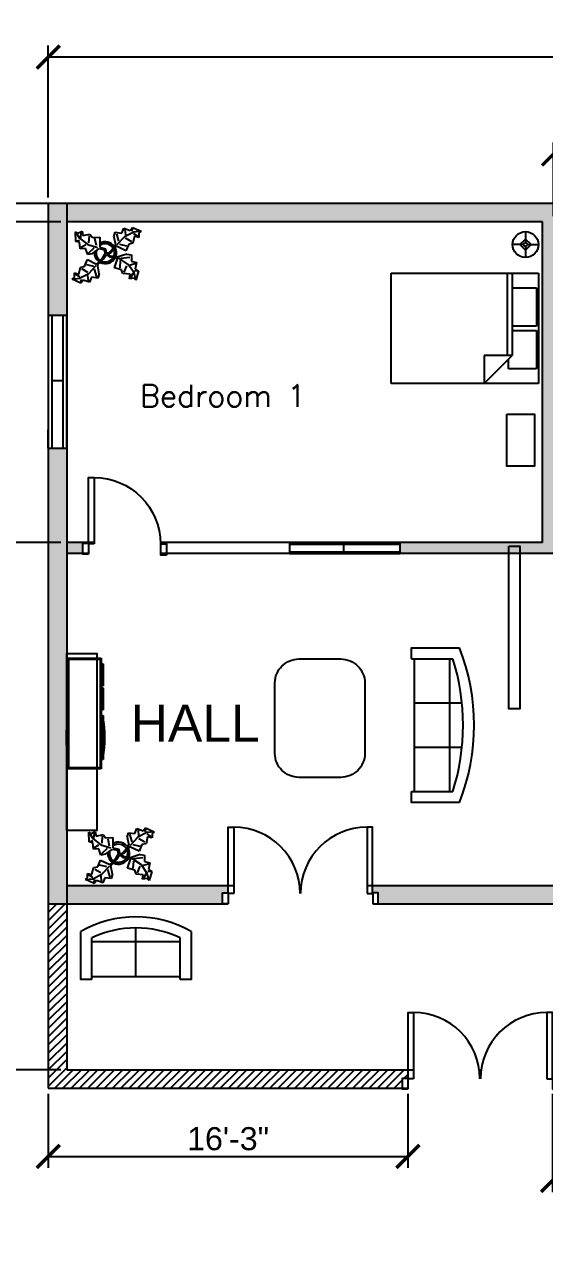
# Model space of a CAD drawing. Header units: inches. Extents: x 2081 to 3216, y 2050 to 2722.
# Drawn here: x 2465 to 2747, y 2061 to 2722 of the extents above; entities that cross this region are included whole.
import ezdxf

# ---------------------------------------------------------------- set-up
doc = ezdxf.new("R2010")
doc.units = ezdxf.units.IN
for name, color, linetype in [('Blocks', 51, 'Continuous'), ('Dim', 11, 'Continuous'), ('Door', 6, 'Continuous'), ('Hatches', 3, 'Continuous'), ('Text', 2, 'Continuous'), ('Window', 30, 'Continuous')]:
    doc.layers.add(name, color=color, linetype=linetype)
doc.styles.add('Annotative', font='arial.ttf')
doc.styles.get("Standard").update_dxf_attribs({"font": 'arial.ttf'})
doc.dimstyles.new('Dim', dxfattribs={"dimscale": 5, "dimtxt": 2.5, "dimasz": 2.5, "dimexe": 1.25, "dimexo": 0.625, "dimtad": 1, "dimlunit": 4, "dimtxsty": 'Standard', "dimblk": 'ARCHTICK', "dimcen": 2.5, "dimadec": 0, "dimazin": 0, "dimtfac": 1, "dimtmove": 0, "dimatfit": 3, "dimfxl": 1, "dimarcsym": 0})

# ---------------------------------------------------------------- blocks, each defined once
blk = doc.blocks.new('door2')
at = {"layer": 'Door'}
for points in [[(-78.4, 5.61), (-81.4, 5.61), (-81.4, 41.61), (-78.4, 41.61)], [(-6.09, 5.61), (-3.09, 5.61), (-3.09, 41.61), (-6.09, 41.61)], [(-81.49, 0), (-84.49, 0), (-84.49, 6), (-81.49, 6)], [(-81.49, 0), (-84.49, 0), (-84.49, 6), (-81.49, 6)], [(-3, 0), (0, 0), (0, 6), (-3, 6)], [(-3, 0), (0, 0), (0, 6), (-3, 6)]]:
    blk.add_lwpolyline(points, close=True, dxfattribs=at)
for centre, start, end in [((-78.4, 5.61), 0, 90), ((-6.09, 5.61), 90, 180)]:
    blk.add_arc(centre, 36, start, end, dxfattribs=at)
blk = doc.blocks.new('door')
at = {"layer": 'Door'}
for points in [[(-6.09, 5.61), (-3.09, 5.61), (-3.09, 41.61), (-6.09, 41.61)], [(-45.24, -0.39), (-42.24, -0.39), (-42.24, 5.61), (-45.24, 5.61)], [(-3, 0), (0, 0), (0, 6), (-3, 6)], [(-3, 0), (0, 0), (0, 6), (-3, 6)]]:
    blk.add_lwpolyline(points, close=True, dxfattribs=at)
blk.add_arc((-6.09, 5.61), 36, 90, 180, dxfattribs=at)
blk = doc.blocks.new('Bed - Queen')
at = {"linetype": 'Continuous'}
for p, q in [((0, -80.00003), (0, 0)), ((0, 0), (59.99999, 0)), ((59.99999, 0), (59.99999, -80.00003)), ((7.99999, -1.2), (28.79998, -1.2)), ((7.99999, -14.4), (7.99999, -1.2)), ((28.79998, -1.2), (28.79998, -14.4)), ((31.19999, -1.2), (51.99999, -1.2)), ((31.19999, -14.4), (31.19999, -1.2)), ((51.99999, -1.2), (51.99999, -16.4)), ((0, -14.4), (44.8, -14.4)), ((44.8, -16.8), (0, -16.8)), ((59.99999, -29.6), (44.8, -14.4)), ((44.8, -14.4), (44.8, -29.6)), ((51.99999, -16.4), (46.79936, -16.4)), ((44.8, -29.6), (59.99999, -29.6)), ((59.99999, -80.00003), (0, -80.00003))]:
    blk.add_line(p, q, dxfattribs=at)
blk = doc.blocks.new('Sofa - Roundback 7 ft.')
at = {"linetype": 'Continuous'}
for p, q in [((-12.00002, -32.4421), (-12.00003, -6.5971)), ((11.99997, -32.4421), (11.99998, -6.5971)), ((-36.000027, -34), (-36.000027, -11.4696)), ((35.99998, -34), (35.99998, -11.4696)), ((-35.999844, -13.3819), (35.9998, -13.3819)), ((-36.000027, -32.4421), (35.99998, -32.4421))]:
    blk.add_line(p, q, dxfattribs=at)
for points in [[(-36.000027, -34), (-42.000027, -34), (-42.000027, -8)], [(41.99998, -8), (41.99998, -34), (35.99998, -34)]]:
    blk.add_lwpolyline(points, dxfattribs=at)
for centre, radius, start, end in [((0, -114.25), 114.25, 68.43141, 111.5686), ((-0.00001, -127.1968), 121.1968, 72.72033, 107.2797)]:
    blk.add_arc(centre, radius, start, end, dxfattribs=at)
blk = doc.blocks.new('Plant - Rubber or Philodendron')
at = {"linetype": 'Continuous'}
for p, q in [((8.8871, 10.7908), (9.9809, 13.4933)), ((9.9809, 13.4933), (13.3837, 12.301)), ((13.3837, 12.301), (14.68, 13.9039)), ((14.68, 13.9039), (19.3848, 11.8146)), ((-16.2005, 11.4774), (-13.9899, 8.1064)), ((-16.2005, 11.4774), (-14.8639, 10.7964)), ((-16.0159, 6.3329), (-16.2005, 11.4774)), ((-15.3434, 6.5514), (-13.9984, 6.9884)), ((-14.8639, 10.7964), (-12.6195, 11.8975)), ((-13.9899, 8.1064), (-9.5434, 4.7185)), ((-13.3174, 8.325), (-13.0735, 11.0065)), ((-12.6195, 11.8975), (-12.1909, 9.4345)), ((-12.1909, 9.4345), (-8.3829, 10.3)), ((-8.8369, 9.409), (-9.0894, 5.6095)), ((-8.3829, 10.3), (-7.0549, 8.501)), ((-7.0549, 8.501), (-3.0284, 8.6941)), ((-4.8529, 4.012), (-5.7184, 7.82)), ((-3.0284, 8.6941), (-3.0709, 3.1041)), ((4.6914, 8.8812), (5.3859, 11.2828)), ((4.6914, 8.8812), (5.5014, 4.4831)), ((5.3859, 11.2828), (8.8871, 10.7908)), ((5.9878, 10.4842), (7.1971, 6.3869)), ((10.3916, 8.7942), (6.2847, 4.4028)), ((15.3859, 11.3055), (10.3916, 8.7942)), ((10.5828, 12.6946), (10.8893, 9.7953)), ((14.2977, 6.1031), (10.9934, 7.9956)), ((14.5816, 13.2037), (14.3848, 11.8033)), ((15.7909, 9.1065), (14.8995, 5.3044)), ((15.2875, 10.6053), (17.5907, 9.2105)), ((19.3848, 11.8146), (15.3859, 11.3055)), ((18.1925, 8.4119), (15.7909, 9.1065)), ((19.3848, 11.8146), (18.1868, 10.9119)), ((18.1868, 10.9119), (18.1925, 8.4119)), ((-14.0069, 5.8704), (-16.0159, 6.3329)), ((-13.5868, 2.2894), (-14.0069, 5.8704)), ((-10.6784, 2.491), (-13.5868, 2.2894)), ((-13.1329, 3.1804), (-10.6614, 4.727)), ((-9.5858, -0.8715), (-10.6784, 2.491)), ((-9.5434, 4.7185), (-4.1917, 2.9888)), ((-9.1318, 0.0195), (-5.9793, 2.9025)), ((-7.1228, -0.443), (-3.5248, 2.2131)), ((-3.5248, 2.2131), (-3.3011, 2.4355)), ((-3.3011, 2.4355), (-0.5306, 1.7947)), ((-3.0709, 3.1041), (0.0797, 2.3163)), ((-0.5306, 1.7947), (-0.2255, -0.5527)), ((-0.5306, 1.7947), (-0.5306, 1.7947)), ((0.0797, 2.3163), (0.4866, -0.031)), ((0.4866, -0.031), (2.1141, 0.2298)), ((2.1141, 0.2298), (5.4346, 3.9146)), ((6.1032, 3.6844), (2.8262, -0.031)), ((5.4346, 3.9146), (5.5014, 4.4831)), ((11.1089, 1.1958), (6.1032, 3.6844)), ((7.7005, 4.8881), (11.5025, 3.9967)), ((12.7005, 4.8994), (11.1089, 1.1958)), ((14.8995, 5.3044), (12.7005, 4.8994)), ((-11.3237, -7.2629), (-9.7321, -3.5593)), ((-6.3237, -7.2516), (-10.1257, -6.3602)), ((-9.7321, -3.5593), (-4.7264, -6.0479)), ((-7.1228, -0.443), (-9.5858, -0.8715)), ((-2.019, -3.6148), (-4.7264, -6.0479)), ((-4.1246, -6.8466), (-4.0579, -6.2781)), ((-4.0579, -6.2781), (-0.9375, -3.1608)), ((-2.019, -3.6148), (-0.2255, -0.5527)), ((-0.9375, -3.1608), (0.5883, -0.8135)), ((0.5883, -0.8135), (2.2447, -2.0916)), ((2.8262, -0.031), (1.3003, -0.5527)), ((1.3003, -0.5527), (2.4193, -1.4655)), ((2.2447, -2.0916), (6.7108, -2.6626)), ((2.4193, -1.4655), (6.895, -2.1175)), ((4.943, -7.9659), (6.7108, -2.6626)), ((11.6605, -0.5413), (6.895, -2.1175)), ((12.3677, -6.1981), (7.219, -2.6772)), ((8.125, -4.0768), (7.7715, -7.9659)), ((8.3544, -2.7453), (13.1973, -2.1704)), ((11.6605, -0.5413), (14.1354, -0.8948)), ((15.5496, -10.7943), (12.3677, -6.1981)), ((16.2567, -5.8446), (13.4283, -6.5517)), ((14.1354, -0.8948), (14.1354, -4.4304)), ((14.1354, -4.4304), (16.9638, -5.1375)), ((16.9638, -5.1375), (16.2567, -8.673)), ((-16.8157, -10.7754), (-14.4141, -11.4699)), ((-16.8101, -13.2754), (-16.8157, -10.7754)), ((-13.9107, -12.9688), (-16.2139, -11.574)), ((-14.4141, -11.4699), (-13.5228, -7.6679)), ((-14.0091, -13.669), (-9.0148, -11.1577)), ((-13.5228, -7.6679), (-11.3237, -7.2629)), ((-12.921, -8.4665), (-9.6166, -10.359)), ((-9.206, -15.0581), (-9.5126, -12.1588)), ((-9.0148, -11.1577), (-4.9047, -6.8122)), ((-7.5103, -13.1543), (-8.6042, -15.8568)), ((-4.0092, -13.6463), (-7.5103, -13.1543)), ((-4.611, -12.8477), (-5.8203, -8.7504)), ((-3.3146, -11.2447), (-4.1246, -6.8466)), ((-3.3146, -11.2447), (-4.0092, -13.6463)), ((8.8321, -9.0266), (4.943, -7.9659)), ((9.5392, -11.1479), (8.8321, -9.0266)), ((13.4283, -11.5015), (9.5392, -11.1479)), ((10.2463, -10.4408), (11.6605, -6.9053)), ((13.0748, -13.9763), (13.4283, -11.5015)), ((14.8425, -10.7943), (13.7819, -13.2692)), ((16.6103, -14.6834), (15.5496, -10.7943)), ((17.3174, -9.7337), (15.9032, -9.7337)), ((16.2567, -8.673), (18.0245, -9.7337)), ((18.0245, -9.7337), (16.6103, -14.6834)), ((-18.008, -14.1781), (-16.8101, -13.2754)), ((-18.008, -14.1781), (-14.0091, -13.669)), ((-13.3032, -16.2674), (-18.008, -14.1781)), ((-12.0069, -14.6645), (-13.3032, -16.2674)), ((-13.2048, -15.5672), (-13.008, -14.1668)), ((-8.6042, -15.8568), (-12.0069, -14.6645)), ((15.5496, -13.6228), (13.0748, -13.9763)), ((16.6103, -14.6834), (15.5496, -13.6228))]:
    blk.add_line(p, q, dxfattribs=at)
for centre, radius, start, end in [((0.0308, 0.1664), 6, 178.6147, 235.1169), ((0.0308, 0.1664), 5, 168.1647, 238.6725), ((0, 0), 6.1275, 34.37569, 120.1028), ((-0.0601, -0.2075), 5.2461, 33.82192, 124.9414), ((-0.2664, 0.1682), 5.2775, 338.4094, 20.03007), ((-0.098, 0.1364), 6.1288, 341.2017, 26.09184), ((-0.0234, 0.3825), 6.1492, 242.5812, 331.2714), ((-0.1102, 0.4886), 5.2883, 247.3711, 327.472)]:
    blk.add_arc(centre, radius, start, end, dxfattribs=at)
blk = doc.blocks.new('Lamp - Table')
at = {"linetype": 'Continuous'}
for p, q in [((0, 7), (0, 1)), ((-1, 0), (-7, 0)), ((0, 3), (-3, 0)), ((-3, 0), (0, -3)), ((3, 0), (0, 3)), ((0, -3), (3, 0)), ((1, 0), (7, 0)), ((0, -1), (0, -7))]:
    blk.add_line(p, q, dxfattribs=at)
for radius in [7, 1]:
    blk.add_circle((0, 0), radius, dxfattribs=at)
blk = doc.blocks.new('_ArchTick')
at = {"color": 0, "linetype": 'ByBlock', "const_width": 0.15}
blk.add_lwpolyline([(-0.5, -0.5), (0.5, 0.5)], dxfattribs=at)
blk = doc.blocks.new('*D19')
at = {"layer": 'Defpoints', "color": 0, "transparency": 16777216}
for p in [(2488.15, 2614.87), (2444.59, 2440.87), (2488.15, 2440.87)]:
    blk.add_point(p, dxfattribs=at)
at = {"layer": 'Dim', "color": 0, "lineweight": -2, "transparency": 16777216}
for p, q in [((2485.02, 2614.87), (2438.34, 2614.87)), ((2444.59, 2614.87), (2444.59, 2440.87)), ((2485.02, 2440.87), (2438.34, 2440.87))]:
    blk.add_line(p, q, dxfattribs=at)
at = {"layer": 'Dim', "color": 0, "lineweight": -2, "transparency": 16777216, "xscale": 12.5, "yscale": 12.5, "zscale": 12.5}
for p, rotation in [((2444.59, 2614.87), 90), ((2444.59, 2440.87), 270)]:
    blk.add_blockref('_ArchTick', p, dxfattribs=dict(at, rotation=rotation))
at = {"layer": 'Dim', "color": 0, "transparency": 16777216, "insert": (2435.09, 2527.87), "char_height": 12.5, "attachment_point": 5, "rotation": 90}
blk.add_mtext('14\'-6"', dxfattribs=at)
blk = doc.blocks.new('*D22')
at = {"layer": 'Defpoints', "color": 0, "transparency": 16777216}
for p in [(2752.15, 2651.63), (2752.15, 2614.87), (2872.15, 2614.87)]:
    blk.add_point(p, dxfattribs=at)
at = {"layer": 'Dim', "color": 0, "lineweight": -2, "transparency": 16777216}
for p, q in [((2752.15, 2617.99), (2752.15, 2657.88)), ((2872.15, 2617.99), (2872.15, 2657.88)), ((2872.15, 2651.63), (2752.15, 2651.63))]:
    blk.add_line(p, q, dxfattribs=at)
at = {"layer": 'Dim', "color": 0, "lineweight": -2, "transparency": 16777216, "xscale": 12.5, "yscale": 12.5, "zscale": 12.5, "rotation": 180}
blk.add_blockref('_ArchTick', (2752.15, 2651.63), dxfattribs=at)
at = {"layer": 'Dim', "color": 0, "lineweight": -2, "transparency": 16777216, "xscale": 12.5, "yscale": 12.5, "zscale": 12.5}
blk.add_blockref('_ArchTick', (2872.15, 2651.63), dxfattribs=at)
at = {"layer": 'Dim', "color": 0, "transparency": 16777216, "insert": (2812.15, 2661.14), "char_height": 12.5, "attachment_point": 5}
blk.add_mtext("10'", dxfattribs=at)
blk = doc.blocks.new('Sofa - Roundback Loveseat 5 ft.')
at = {"linetype": 'Continuous'}
for p, q in [((0, -32.44198), (0, -5.99998)), ((-24, -33.99998), (-24, -11.46958)), ((24.00004, -33.99998), (24.00004, -11.46958)), ((-23.9998, -13.38178), (23.99986, -13.38178)), ((-24, -32.44198), (24.00004, -32.44198))]:
    blk.add_line(p, q, dxfattribs=at)
for points in [[(-24, -33.99998), (-30, -33.99998), (-30, -7.99998)], [(30.00004, -7.99998), (30.00004, -33.99998), (24.00004, -33.99998)]]:
    blk.add_lwpolyline(points, dxfattribs=at)
for centre, radius, start, end in [((0, -60.24998), 60.24998, 60.13715, 119.8628), ((0, -61.38438), 55.38444, 64.32083, 115.6792)]:
    blk.add_arc(centre, radius, start, end, dxfattribs=at)
blk = doc.blocks.new('*D27')
at = {"layer": 'Defpoints', "color": 0, "transparency": 16777216}
for p in [(2488.15, 2624.87), (2398.4, 2154.87), (2488.15, 2154.87)]:
    blk.add_point(p, dxfattribs=at)
at = {"layer": 'Dim', "color": 0, "lineweight": -2, "transparency": 16777216}
for p, q in [((2485.02, 2624.87), (2392.15, 2624.87)), ((2398.4, 2624.87), (2398.4, 2154.87)), ((2485.02, 2154.87), (2392.15, 2154.87))]:
    blk.add_line(p, q, dxfattribs=at)
at = {"layer": 'Dim', "color": 0, "lineweight": -2, "transparency": 16777216, "xscale": 12.5, "yscale": 12.5, "zscale": 12.5}
for p, rotation in [((2398.4, 2624.87), 90), ((2398.4, 2154.87), 270)]:
    blk.add_blockref('_ArchTick', p, dxfattribs=dict(at, rotation=rotation))
at = {"layer": 'Dim', "color": 0, "transparency": 16777216, "insert": (2388.88, 2389.87), "char_height": 12.5, "attachment_point": 5, "rotation": 90}
blk.add_mtext('39\'-2"', dxfattribs=at)
blk = doc.blocks.new('*D34')
at = {"layer": 'Defpoints', "color": 0, "transparency": 16777216}
for p in [(2478.15, 2144.87), (2673.21, 2144.87), (2673.21, 2107.89)]:
    blk.add_point(p, dxfattribs=at)
at = {"layer": 'Dim', "color": 0, "lineweight": -2, "transparency": 16777216}
for p, q in [((2478.15, 2141.74), (2478.15, 2101.64)), ((2673.21, 2141.74), (2673.21, 2101.64)), ((2478.15, 2107.89), (2673.21, 2107.89))]:
    blk.add_line(p, q, dxfattribs=at)
at = {"layer": 'Dim', "color": 0, "lineweight": -2, "transparency": 16777216, "xscale": 12.5, "yscale": 12.5, "zscale": 12.5, "rotation": 180}
blk.add_blockref('_ArchTick', (2478.15, 2107.89), dxfattribs=at)
at = {"layer": 'Dim', "color": 0, "lineweight": -2, "transparency": 16777216, "xscale": 12.5, "yscale": 12.5, "zscale": 12.5}
blk.add_blockref('_ArchTick', (2673.21, 2107.89), dxfattribs=at)
at = {"layer": 'Dim', "color": 0, "transparency": 16777216, "insert": (2575.68, 2117.4), "char_height": 12.5, "attachment_point": 5}
blk.add_mtext('16\'-3"', dxfattribs=at)
blk = doc.blocks.new('*D35')
at = {"layer": 'Defpoints', "color": 0, "transparency": 16777216}
for p in [(2751.69, 2144.87), (2942.77, 2144.87), (2942.77, 2094.81)]:
    blk.add_point(p, dxfattribs=at)
at = {"layer": 'Dim', "color": 0, "lineweight": -2, "transparency": 16777216}
for p, q in [((2751.69, 2141.74), (2751.69, 2088.56)), ((2942.77, 2141.74), (2942.77, 2088.56)), ((2751.69, 2094.81), (2942.77, 2094.81))]:
    blk.add_line(p, q, dxfattribs=at)
at = {"layer": 'Dim', "color": 0, "lineweight": -2, "transparency": 16777216, "xscale": 12.5, "yscale": 12.5, "zscale": 12.5, "rotation": 180}
blk.add_blockref('_ArchTick', (2751.69, 2094.81), dxfattribs=at)
at = {"layer": 'Dim', "color": 0, "lineweight": -2, "transparency": 16777216, "xscale": 12.5, "yscale": 12.5, "zscale": 12.5}
blk.add_blockref('_ArchTick', (2942.77, 2094.81), dxfattribs=at)
at = {"layer": 'Dim', "color": 0, "transparency": 16777216, "insert": (2847.23, 2104.32), "char_height": 12.5, "attachment_point": 5}
blk.add_mtext('15\'-11"', dxfattribs=at)
blk = doc.blocks.new('*D36')
at = {"layer": 'Defpoints', "color": 0, "transparency": 16777216}
for p in [(2478.15, 2704.26), (2478.15, 2624.87), (3098.15, 2624.87)]:
    blk.add_point(p, dxfattribs=at)
at = {"layer": 'Dim', "color": 0, "lineweight": -2, "transparency": 16777216}
for p, q in [((2478.15, 2627.99), (2478.15, 2710.51)), ((3098.15, 2627.99), (3098.15, 2710.51)), ((3098.15, 2704.26), (2478.15, 2704.26))]:
    blk.add_line(p, q, dxfattribs=at)
at = {"layer": 'Dim', "color": 0, "lineweight": -2, "transparency": 16777216, "xscale": 12.5, "yscale": 12.5, "zscale": 12.5, "rotation": 180}
blk.add_blockref('_ArchTick', (2478.15, 2704.26), dxfattribs=at)
at = {"layer": 'Dim', "color": 0, "lineweight": -2, "transparency": 16777216, "xscale": 12.5, "yscale": 12.5, "zscale": 12.5}
blk.add_blockref('_ArchTick', (3098.15, 2704.26), dxfattribs=at)
at = {"layer": 'Dim', "color": 0, "transparency": 16777216, "insert": (2788.15, 2713.77), "char_height": 12.5, "attachment_point": 5}
blk.add_mtext('51\'-8"', dxfattribs=at)
blk = doc.blocks.new('Entertainment Center')
at = {"linetype": 'Continuous'}
for p, q in [((-4, 0), (-5, -1)), ((4, 0), (-4, 0)), ((5, -1), (4, 0)), ((-17, -19), (-17, -1)), ((-17, -1), (43, -1)), ((-16.5, -18.5), (-16.5, -1.5)), ((-16.5, -1.5), (42.5, -1.5)), ((42.5, -1.5), (42.5, -18.5)), ((43, -1), (43, -19)), ((43, -19), (-17, -19)), ((42.5, -18.5), (-16.5, -18.5)), ((-12, -20), (-12, -19)), ((12, -19), (12, -20)), ((15, -20), (15, -19)), ((27, -19), (27, -20)), ((28, -20), (28, -19)), ((40, -19), (40, -20)), ((12, -20), (-12, -20)), ((27, -20), (15, -20)), ((40, -20), (28, -20))]:
    blk.add_line(p, q, dxfattribs=at)
blk.add_arc((0, 40), 61, 259.6111, 280.3889, dxfattribs=at)

msp = doc.modelspace()

# ---------------------------------------------------------------- hatches: boundary and pattern name
at = {"layer": 'Hatches'}
h = msp.add_hatch(color=256, dxfattribs=at)
h.dxf.hatch_style = 1
h.paths.add_polyline_path([(3098.148, 2498.869), (3088.148, 2498.869), (3088.148, 2440.865), (2944.148, 2440.865), (2930.746, 2440.865), (2930.746, 2434.865), (2944.148, 2434.865), (2944.148, 2401.329), (2950.148, 2401.329), (2950.148, 2434.865), (3088.148, 2434.865), (3088.148, 2383.848), (3098.148, 2383.848)])
h.paths.add_polyline_path([(3098.148, 2311.848), (3088.148, 2311.848), (3088.148, 2254.865), (2950.148, 2254.865), (2950.148, 2260.865), (2944.148, 2260.865), (2944.148, 2254.865), (2832.78, 2254.865), (2832.78, 2244.865), (3098.148, 2244.865)])
h.paths.add_polyline_path([(2760.78, 2254.865), (2654.037, 2254.865), (2654.037, 2250.865), (2657.127, 2250.865), (2657.127, 2244.865), (2760.78, 2244.865)])
h.paths.add_polyline_path([(2572.638, 2250.865), (2575.727, 2250.865), (2575.727, 2254.865), (2488.148, 2254.865), (2488.148, 2434.865), (2496.953, 2434.865), (2496.953, 2440.865), (2488.148, 2440.865), (2488.148, 2492.09), (2478.148, 2492.09), (2478.148, 2244.865), (2572.638, 2244.865)])
edge = h.paths.add_edge_path()
edge.add_line((2878.148, 2568.333), (2872.741, 2568.486))
edge.add_arc((2872.826, 2604.486), 36, 179.864884, 269.864884, ccw=False)
edge.add_line((2836.826, 2604.571), (2872.826, 2604.486))
edge.add_line((2872.826, 2604.486), (2872.834, 2607.575))
edge.add_line((2872.834, 2607.575), (2878.148, 2607.563))
edge.add_line((2878.148, 2607.563), (2878.148, 2614.865))
edge.add_line((2878.148, 2614.865), (3088.148, 2614.865))
edge.add_line((3088.148, 2614.865), (3088.148, 2570.869))
edge.add_line((3088.148, 2570.869), (3098.148, 2570.869))
edge.add_line((3098.148, 2570.869), (3098.148, 2624.865))
edge.add_line((3098.148, 2624.865), (2478.148, 2624.865))
edge.add_line((2478.148, 2624.865), (2478.148, 2564.09))
edge.add_line((2478.148, 2564.09), (2488.148, 2564.09))
edge.add_line((2488.148, 2564.09), (2488.148, 2614.865))
edge.add_line((2488.148, 2614.865), (2746.148, 2614.865))
edge.add_line((2746.148, 2614.865), (2746.148, 2440.865))
edge.add_line((2746.148, 2440.865), (2669.028, 2440.865))
edge.add_line((2669.028, 2440.865), (2669.028, 2434.865))
edge.add_line((2669.028, 2434.865), (2752.148, 2434.865))
edge.add_line((2752.148, 2434.865), (2759.907, 2434.865))
edge.add_line((2759.907, 2434.865), (2759.907, 2440.092))
edge.add_line((2759.907, 2440.092), (2762.997, 2440.092))
edge.add_line((2762.997, 2440.092), (2762.997, 2440.865))
edge.add_line((2762.997, 2440.865), (2752.148, 2440.865))
edge.add_line((2752.148, 2440.865), (2752.148, 2554.865))
edge.add_line((2752.148, 2554.865), (2872.148, 2554.865))
edge.add_line((2872.148, 2554.865), (2872.148, 2440.865))
edge.add_line((2872.148, 2440.865), (2801.978, 2440.865))
edge.add_arc((2765.997, 2439.706), 36, 0, 1.844664, ccw=False)
edge.add_line((2801.997, 2439.706), (2805.152, 2439.706))
edge.add_line((2805.152, 2439.706), (2805.152, 2434.865))
edge.add_line((2805.152, 2434.865), (2872.148, 2434.865))
edge.add_line((2872.148, 2434.865), (2885.501, 2434.865))
edge.add_line((2885.501, 2434.865), (2885.501, 2440.865))
edge.add_line((2885.501, 2440.865), (2878.148, 2440.865))
edge.add_line((2878.148, 2440.865), (2878.148, 2568.333))
edge = h.paths.add_edge_path()
edge.add_line((2836.826, 2604.571), (2872.148, 2604.487))
edge.add_line((2872.148, 2604.487), (2872.148, 2614.865))
edge.add_line((2872.148, 2614.865), (2752.148, 2614.865))
edge.add_line((2752.148, 2614.865), (2752.148, 2560.865))
edge.add_line((2752.148, 2560.865), (2872.148, 2560.865))
edge.add_line((2872.148, 2560.865), (2872.148, 2568.492))
edge.add_arc((2872.826, 2604.486), 36, 179.864884, 268.921185, ccw=False)
h = msp.add_hatch(dxfattribs=at)
h.set_pattern_fill('ANSI31', color=256)
h.paths.add_polyline_path([(2670.206, 2150.336), (2673.295, 2150.336), (2673.295, 2154.865), (2488.148, 2154.865), (2488.148, 2244.865), (2478.148, 2244.865), (2478.148, 2144.865), (2670.206, 2144.865)])
h.paths.add_polyline_path([(2958.327, 2071.093), (2958.327, 2070.244), (2958.331, 2061.093), (2932.645, 2061.093), (2932.645, 2144.865), (2942.645, 2144.865), (2942.645, 2157.093), (2942.771, 2244.713), (2942.771, 2144.865), (2942.645, 2071.093)])
h.paths.add_polyline_path([(3088.194, 2244.865), (3088.194, 2071.093), (3067.87, 2071.093), (3067.87, 2061.093), (3098.192, 2061.093), (3098.192, 2061.103), (3098.192, 2061.39), (3098.194, 2244.865)])
h.paths.add_polyline_path([(2932.645, 2154.865), (2751.605, 2154.865), (2751.605, 2150.336), (2754.695, 2150.336), (2754.695, 2144.865), (2932.645, 2144.865)])

# ---------------------------------------------------------------- linework, layer by layer
for p, q in [((3098.148, 2624.865), (2478.148, 2624.865)), ((2478.148, 2624.865), (2478.148, 2144.865)), ((2488.148, 2624.865), (2488.148, 2154.865)), ((2746.148, 2440.865), (2746.148, 2614.865)), ((2503.043, 2440.865), (2488.148, 2440.865)), ((2746.148, 2440.865), (2539.034, 2440.865)), ((2499.953, 2434.865), (2488.148, 2434.865)), ((2752.148, 2434.865), (2539.198, 2434.865)), ((2478.148, 2244.865), (2575.638, 2244.865)), ((2654.127, 2244.865), (3098.148, 2244.865)), ((2488.148, 2154.865), (2676.295, 2154.865)), ((2711.958, 2154.865), (2712.942, 2154.865)), ((2478.148, 2144.865), (2673.206, 2144.865))]:
    msp.add_line(p, q)
for points in [[(2746.148, 2614.865), (2488.148, 2614.865), (2488.148, 2440.865)], [(2488.148, 2434.865), (2488.148, 2254.865), (2578.727, 2254.865)], [(2614.459, 2254.865), (2615.306, 2254.865)], [(2651.037, 2254.865), (2944.148, 2254.865)]]:
    msp.add_lwpolyline(points)
msp.add_lwpolyline([(2727.948, 2438.907), (2733.948, 2438.907), (2733.948, 2350.725), (2727.948, 2350.725)], close=True)
at = {"layer": 'Blocks'}
for points in [[(2726.88, 2510.564), (2741.907, 2510.564), (2741.907, 2482.278), (2726.88, 2482.278)], [(2488.148, 2380.605), (2504.468, 2380.605), (2504.468, 2284.674), (2488.148, 2284.674)]]:
    msp.add_lwpolyline(points, close=True, dxfattribs=at)
msp.add_lwpolyline([(2614.101, 2377.705), (2636.848, 2377.705, -0.4142136), (2649.846, 2364.706), (2649.846, 2326.491, -0.4142136), (2636.848, 2313.493), (2614.101, 2313.493, -0.4142136), (2601.102, 2326.491), (2601.102, 2364.706, -0.4142136)], format="xyb", close=True, dxfattribs=at)
at = {"layer": 'Window'}
for p, q in [((2478.148, 2564.09), (2478.148, 2492.09)), ((2488.148, 2564.09), (2478.148, 2564.09)), ((2480.148, 2564.09), (2480.148, 2492.09)), ((2486.148, 2492.09), (2486.148, 2564.09)), ((2488.148, 2492.09), (2488.148, 2564.09)), ((2480.148, 2528.766), (2486.148, 2528.766)), ((2478.148, 2492.09), (2478.148, 2502.09)), ((2478.148, 2492.09), (2488.148, 2492.09)), ((2669.028, 2440.865), (2609.028, 2440.865)), ((2609.028, 2440.865), (2609.028, 2434.865)), ((2669.028, 2439.865), (2609.028, 2439.865)), ((2638.458, 2435.865), (2638.458, 2439.865)), ((2669.028, 2434.865), (2669.028, 2440.865)), ((2609.028, 2435.865), (2669.028, 2435.865)), ((2609.028, 2434.865), (2669.028, 2434.865))]:
    msp.add_line(p, q, dxfattribs=at)

# ---------------------------------------------------------------- block references
msp.add_blockref('Sofa - Roundback Loveseat 5 ft.', (2525.732, 2237.847))
at = {"layer": 'Blocks'}
for name, p in [('Plant - Rubber or Philodendron', (2509.108, 2597.914)), ('Lamp - Table', (2736.984, 2602.521)), ('Plant - Rubber or Philodendron', (2516.272, 2272.194))]:
    msp.add_blockref(name, p, dxfattribs=at)
at = {"layer": 'Blocks', "rotation": 270}
for name, p in [('Bed - Queen', (2744.123, 2587.091)), ('Sofa - Roundback 7 ft.', (2709.121, 2341.837))]:
    msp.add_blockref(name, p, dxfattribs=at)
at = {"layer": 'Dim', "rotation": 90}
msp.add_blockref('Entertainment Center', (2487.841, 2335.132), dxfattribs=at)
at = {"layer": 'Door', "xscale": -1}
msp.add_blockref('door', (2496.953, 2434.479), dxfattribs=at)
at = {"layer": 'Door'}
for p in [(2657.127, 2244.865), (2754.695, 2144.336)]:
    msp.add_blockref('door2', p, dxfattribs=at)

# ---------------------------------------------------------------- texts
at = {"layer": 'Dim', "style": 'Annotative'}
msp.add_text('HALL', height=20, dxfattribs=at).set_placement((2522.89, 2332.895))
at = {"layer": 'Text', "insert": (2527.948, 2526.476), "char_height": 12, "attachment_point": 1}
msp.add_mtext_dynamic_manual_height_columns('{\\Fsimplex|c0;Bedroom 1}', width=110.4355, gutter_width=12.5, heights=[0], dxfattribs=at)

# ---------------------------------------------------------------- dimensions: what is measured, and where the dimension line sits
at = {"layer": 'Dim'}
for base, p1, p2, picture, middle in [((2478.148, 2704.262), (3098.148, 2624.865), (2478.148, 2624.865), '*D36', (2788.148, 2713.769)), ((2752.148, 2651.63), (2872.148, 2614.865), (2752.148, 2614.865), '*D22', (2812.148, 2661.137)), ((2673.206, 2107.89), (2478.148, 2144.865), (2673.206, 2144.865), '*D34', (2575.677, 2117.402)), ((2942.771, 2094.814), (2751.695, 2144.865), (2942.771, 2144.865), '*D35', (2847.233, 2104.322))]:
    dim = msp.add_linear_dim(base=base, p1=p1, p2=p2, dimstyle='Dim', dxfattribs=at)
    dim.commit()
    dim.dimension.update_dxf_attribs({"geometry": picture, "text_midpoint": middle})
for base, p1, p2, picture, middle in [((2398.395, 2154.865), (2488.148, 2624.865), (2488.148, 2154.865), '*D27', (2388.884, 2389.865)), ((2444.595, 2440.865), (2488.148, 2614.865), (2488.148, 2440.865), '*D19', (2435.088, 2527.865))]:
    dim = msp.add_linear_dim(base=base, p1=p1, p2=p2, angle=90, dimstyle='Dim', dxfattribs=at)
    dim.commit()
    dim.dimension.update_dxf_attribs({"geometry": picture, "text_midpoint": middle})

doc.saveas('drawing.dxf')
